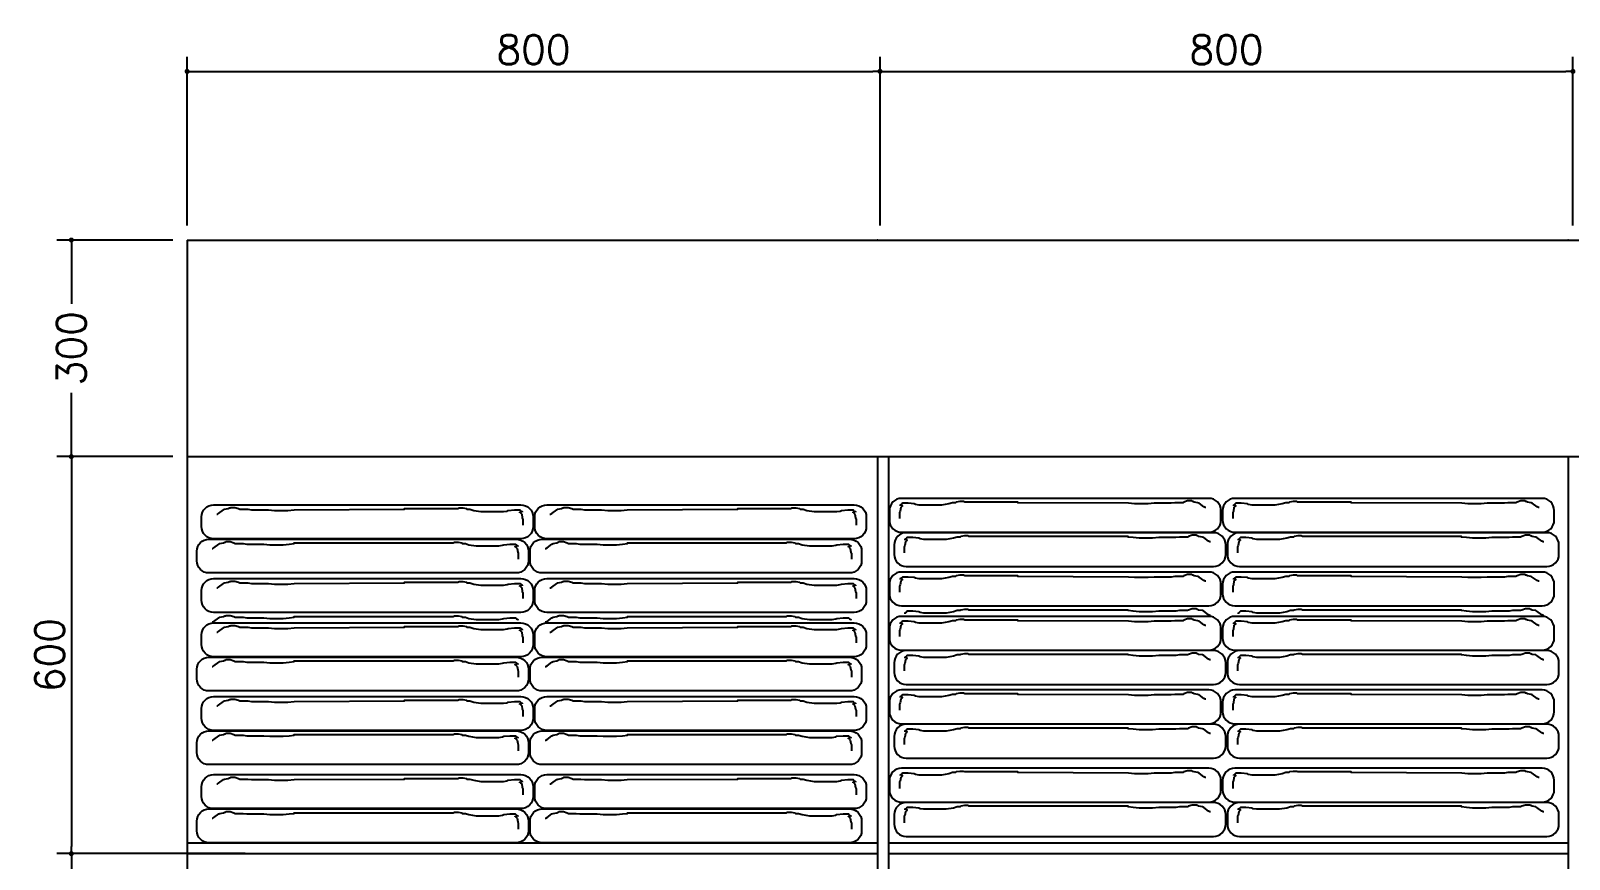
# Model space of a CAD drawing. Header units: millimetres. Extents: x 26866 to 57947, y 17126 to 36221.
# Drawn here: x 53911 to 56042, y 28190 to 29337 of the extents above; entities that cross this region are included whole.
import ezdxf

# ---------------------------------------------------------------- set-up
doc = ezdxf.new("R2010")
doc.units = ezdxf.units.MM
doc.styles.add('ROMANS', font='romans.shx')
doc.dimstyles.new('BOOK', dxfattribs={"dimscale": 20, "dimtxt": 2, "dimasz": 0.5, "dimexe": 1, "dimexo": 1, "dimgap": 0.5, "dimtad": 1, "dimdec": 0, "dimzin": 0, "dimdsep": 46, "dimtxsty": 'ROMANS', "dimblk1": 'DOT', "dimblk2": 'DOT', "dimsah": 1, "dimcen": 0, "dimclrd": 256, "dimclre": 256, "dimclrt": 256, "dimadec": 0, "dimazin": 0, "dimtfac": 0.5, "dimtdec": 0, "dimtmove": 2, "dimatfit": 3, "dimfxl": 0, "dimtolj": 1, "dimtzin": 0, "dimarcsym": 0})

# ---------------------------------------------------------------- blocks, each defined once
blk = doc.blocks.new('DOT')
at = {"color": 0, "linetype": 'ByBlock'}
blk.add_line((-0.35, 0), (-1, 0), dxfattribs=at)
at = {"color": 0, "linetype": 'ByBlock', "const_width": 0.35}
blk.add_lwpolyline([(-0.175, 0, 1), (0.175, 0, 1)], format="xyb", close=True, dxfattribs=at)
blk = doc.blocks.new('*D14')
at = {"lineweight": -2}
for p, q in [((54106.7, 28747.6), (53947, 28747.6)), ((53967, 28737.6), (53967, 28207.6)), ((54207.7, 28197.6), (53947, 28197.6))]:
    blk.add_line(p, q, dxfattribs=at)
at = {"layer": 'Defpoints', "color": 0}
for p in [(54126.7, 28747.6), (53967, 28197.6), (54227.7, 28197.6)]:
    blk.add_point(p, dxfattribs=at)
at = {"lineweight": -2, "xscale": 10, "yscale": 10, "zscale": 10}
for p, rotation in [((53967, 28747.6), 90), ((53967, 28197.6), 270)]:
    blk.add_blockref('DOT', p, dxfattribs=dict(at, rotation=rotation))
at = {"insert": (53937, 28472.6), "char_height": 40, "attachment_point": 5, "rotation": 90, "style": 'ROMANS'}
blk.add_mtext('\\A1;600', dxfattribs=at)
blk = doc.blocks.new('_Dot')
at = {"color": 0, "linetype": 'ByBlock', "lineweight": -2}
blk.add_line((-0.5, 0), (-1, 0), dxfattribs=at)
at = {"color": 0, "linetype": 'ByBlock', "const_width": 0.5}
blk.add_lwpolyline([(-0.25, 0, 1), (0.25, 0, 1)], format="xyb", close=True, dxfattribs=at)
blk = doc.blocks.new('*D15')
at = {"lineweight": -2}
for p, q in [((54107.4, 29047.6), (53947, 29047.6)), ((53967, 29037.6), (53967, 28959)), ((53967, 28757.6), (53967, 28836.1)), ((54107.4, 28747.6), (53947, 28747.6))]:
    blk.add_line(p, q, dxfattribs=at)
at = {"layer": 'Defpoints', "color": 0}
for p in [(53967, 29047.6), (54127.4, 29047.6), (54127.4, 28747.6)]:
    blk.add_point(p, dxfattribs=at)
at = {"lineweight": -2, "xscale": 10, "yscale": 10, "zscale": 10}
for p, rotation in [((53967, 29047.6), 90), ((53967, 28747.6), 270)]:
    blk.add_blockref('DOT', p, dxfattribs=dict(at, rotation=rotation))
at = {"insert": (53967, 28897.6), "char_height": 40, "attachment_point": 5, "rotation": 90, "style": 'ROMANS'}
blk.add_mtext('\\A1;300', dxfattribs=at)
blk = doc.blocks.new('*D16')
at = {"lineweight": -2}
for p, q in [((54127.4, 29067.6), (54127.4, 29301.2)), ((55087.4, 29067.6), (55087.4, 29301.2)), ((54137.4, 29281.2), (55077.4, 29281.2))]:
    blk.add_line(p, q, dxfattribs=at)
at = {"layer": 'Defpoints', "color": 0}
for p in [(55087.4, 29281.2), (54127.4, 29047.6), (55087.4, 29047.6)]:
    blk.add_point(p, dxfattribs=at)
at = {"lineweight": -2, "xscale": 10, "yscale": 10, "zscale": 10, "rotation": 180}
blk.add_blockref('DOT', (54127.4, 29281.2), dxfattribs=at)
at = {"lineweight": -2, "xscale": 10, "yscale": 10, "zscale": 10}
blk.add_blockref('DOT', (55087.4, 29281.2), dxfattribs=at)
at = {"insert": (54607.4, 29311.2), "char_height": 40, "attachment_point": 5, "style": 'ROMANS'}
blk.add_mtext('\\A1;800', dxfattribs=at)
blk = doc.blocks.new('*D18')
at = {"lineweight": -2}
for p, q in [((55087.4, 29067.6), (55087.4, 29301.2)), ((56047.4, 29067.6), (56047.4, 29301.2)), ((55097.4, 29281.2), (56037.4, 29281.2))]:
    blk.add_line(p, q, dxfattribs=at)
at = {"layer": 'Defpoints', "color": 0}
for p in [(56047.4, 29281.2), (55087.4, 29047.6), (56047.4, 29047.6)]:
    blk.add_point(p, dxfattribs=at)
at = {"lineweight": -2, "xscale": 10, "yscale": 10, "zscale": 10, "rotation": 180}
blk.add_blockref('DOT', (55087.4, 29281.2), dxfattribs=at)
at = {"lineweight": -2, "xscale": 10, "yscale": 10, "zscale": 10}
blk.add_blockref('DOT', (56047.4, 29281.2), dxfattribs=at)
at = {"insert": (55567.4, 29311.2), "char_height": 40, "attachment_point": 5, "style": 'ROMANS'}
blk.add_mtext('\\A1;800', dxfattribs=at)
blk = doc.blocks.new('*D21')
at = {"lineweight": -2}
for p, q in [((54106.7, 28197.6), (53947, 28197.6)), ((53967, 28187.6), (53967, 27097.6)), ((54106.7, 27087.6), (53947, 27087.6))]:
    blk.add_line(p, q, dxfattribs=at)
at = {"layer": 'Defpoints', "color": 0}
for p in [(54126.7, 28197.6), (53967, 27087.6), (54126.7, 27087.6)]:
    blk.add_point(p, dxfattribs=at)
at = {"lineweight": -2, "xscale": 10, "yscale": 10, "zscale": 10}
for p, rotation in [((53967, 28197.6), 90), ((53967, 27087.6), 270)]:
    blk.add_blockref('DOT', p, dxfattribs=dict(at, rotation=rotation))
at = {"insert": (53937, 27642.6), "char_height": 40, "attachment_point": 5, "rotation": 90, "style": 'ROMANS'}
blk.add_mtext('\\A1;1100', dxfattribs=at)
blk = doc.blocks.new('cupboard017')
for p, q in [((25181, 8111.4), (28061, 8111.4)), ((25181, 8111.4), (25181, 5311.4)), ((25181, 7811.4), (28061, 7811.4)), ((26137.7, 7811.4), (26137.7, 5411.4)), ((26152.7, 7811.4), (26152.7, 5411.4)), ((27094.3, 7811.4), (27094.3, 5411.4)), ((25181, 7276.4), (26137.7, 7276.4)), ((26152.7, 7276.4), (27094.3, 7276.4)), ((25181, 7261.4), (26137.7, 7261.4)), ((26152.7, 7261.4), (27094.3, 7261.4))]:
    blk.add_line(p, q)
for points in [[(25217.7, 7744.6), (25643.5, 7744.6, -0.414214), (25660.3, 7727.8), (25660.3, 7714.4, -0.414214), (25643.5, 7697.6), (25217.7, 7697.6, -0.414214), (25200.9, 7714.4), (25200.9, 7727.8, -0.414214)], [(25679.4, 7744.6), (26105.2, 7744.6, -0.414214), (26122, 7727.8), (26122, 7714.4, -0.414214), (26105.2, 7697.6), (25679.4, 7697.6, -0.414214), (25662.6, 7714.4), (25662.6, 7727.8, -0.414214)], [(26596.7, 7753.5), (26170.8, 7753.5, 0.414214), (26154, 7736.8), (26154, 7723.4, 0.414214), (26170.8, 7706.6), (26596.7, 7706.6, 0.414214), (26613.4, 7723.4), (26613.4, 7736.8, 0.414214)], [(27058.3, 7753.5), (26632.5, 7753.5, 0.414214), (26615.7, 7736.8), (26615.7, 7723.4, 0.414214), (26632.5, 7706.6), (27058.3, 7706.6, 0.414214), (27075.1, 7723.4), (27075.1, 7736.8, 0.414214)], [(25211.2, 7697.1), (25637, 7697.1, -0.414214), (25653.8, 7680.3), (25653.8, 7666.9, -0.414214), (25637, 7650.2), (25211.2, 7650.2, -0.414214), (25194.4, 7666.9), (25194.4, 7680.3, -0.414214)], [(25672.9, 7697.1), (26098.7, 7697.1, -0.414214), (26115.5, 7680.3), (26115.5, 7666.9, -0.414214), (26098.7, 7650.2), (25672.9, 7650.2, -0.414214), (25656.1, 7666.9), (25656.1, 7680.3, -0.414214)], [(26603.1, 7706), (26177.3, 7706, 0.414214), (26160.5, 7689.3), (26160.5, 7675.9, 0.414214), (26177.3, 7659.1), (26603.1, 7659.1, 0.414214), (26619.9, 7675.9), (26619.9, 7689.3, 0.414214)], [(27064.8, 7706), (26639, 7706, 0.414214), (26622.2, 7689.3), (26622.2, 7675.9, 0.414214), (26639, 7659.1), (27064.8, 7659.1, 0.414214), (27081.6, 7675.9), (27081.6, 7689.3, 0.414214)], [(25217.7, 7642.5), (25643.5, 7642.5, -0.414214), (25660.3, 7625.7), (25660.3, 7612.4, -0.414214), (25643.5, 7595.6), (25217.7, 7595.6, -0.414214), (25200.9, 7612.4), (25200.9, 7625.7, -0.414214)], [(25679.4, 7642.5), (26105.2, 7642.5, -0.414214), (26122, 7625.7), (26122, 7612.4, -0.414214), (26105.2, 7595.6), (25679.4, 7595.6, -0.414214), (25662.6, 7612.4), (25662.6, 7625.7, -0.414214)], [(26596.7, 7651.5), (26170.8, 7651.5, 0.414214), (26154, 7634.7), (26154, 7621.4, 0.414214), (26170.8, 7604.6), (26596.7, 7604.6, 0.414214), (26613.4, 7621.4), (26613.4, 7634.7, 0.414214)], [(27058.3, 7651.5), (26632.5, 7651.5, 0.414214), (26615.7, 7634.7), (26615.7, 7621.4, 0.414214), (26632.5, 7604.6), (27058.3, 7604.6, 0.414214), (27075.1, 7621.4), (27075.1, 7634.7, 0.414214)], [(26596.7, 7590.1), (26170.8, 7590.1, 0.414214), (26154, 7573.3), (26154, 7560, 0.414214), (26170.8, 7543.2), (26596.7, 7543.2, 0.414214), (26613.4, 7560), (26613.4, 7573.3, 0.414214)], [(27058.3, 7590.1), (26632.5, 7590.1, 0.414214), (26615.7, 7573.3), (26615.7, 7560, 0.414214), (26632.5, 7543.2), (27058.3, 7543.2, 0.414214), (27075.1, 7560), (27075.1, 7573.3, 0.414214)], [(25217.7, 7581.1), (25643.5, 7581.1, -0.414214), (25660.3, 7564.3), (25660.3, 7551, -0.414214), (25643.5, 7534.2), (25217.7, 7534.2, -0.414214), (25200.9, 7551), (25200.9, 7564.3, -0.414214)], [(25679.4, 7581.1), (26105.2, 7581.1, -0.414214), (26122, 7564.3), (26122, 7551, -0.414214), (26105.2, 7534.2), (25679.4, 7534.2, -0.414214), (25662.6, 7551), (25662.6, 7564.3, -0.414214)], [(25211.2, 7533.6), (25637, 7533.6, -0.414214), (25653.8, 7516.8), (25653.8, 7503.5, -0.414214), (25637, 7486.7), (25211.2, 7486.7, -0.414214), (25194.4, 7503.5), (25194.4, 7516.8, -0.414214)], [(25672.9, 7533.6), (26098.7, 7533.6, -0.414214), (26115.5, 7516.8), (26115.5, 7503.5, -0.414214), (26098.7, 7486.7), (25672.9, 7486.7, -0.414214), (25656.1, 7503.5), (25656.1, 7516.8, -0.414214)], [(26603.1, 7542.6), (26177.3, 7542.6, 0.414214), (26160.5, 7525.8), (26160.5, 7512.5, 0.414214), (26177.3, 7495.7), (26603.1, 7495.7, 0.414214), (26619.9, 7512.5), (26619.9, 7525.8, 0.414214)], [(27064.8, 7542.6), (26639, 7542.6, 0.414214), (26622.2, 7525.8), (26622.2, 7512.5, 0.414214), (26639, 7495.7), (27064.8, 7495.7, 0.414214), (27081.6, 7512.5), (27081.6, 7525.8, 0.414214)], [(26596.7, 7488.1), (26170.8, 7488.1, 0.414214), (26154, 7471.3), (26154, 7457.9, 0.414214), (26170.8, 7441.2), (26596.7, 7441.2, 0.414214), (26613.4, 7457.9), (26613.4, 7471.3, 0.414214)], [(27058.3, 7488.1), (26632.5, 7488.1, 0.414214), (26615.7, 7471.3), (26615.7, 7457.9, 0.414214), (26632.5, 7441.2), (27058.3, 7441.2, 0.414214), (27075.1, 7457.9), (27075.1, 7471.3, 0.414214)], [(25217.7, 7479.1), (25643.5, 7479.1, -0.414214), (25660.3, 7462.3), (25660.3, 7449, -0.414214), (25643.5, 7432.2), (25217.7, 7432.2, -0.414214), (25200.9, 7449), (25200.9, 7462.3, -0.414214)], [(25679.4, 7479.1), (26105.2, 7479.1, -0.414214), (26122, 7462.3), (26122, 7449, -0.414214), (26105.2, 7432.2), (25679.4, 7432.2, -0.414214), (25662.6, 7449), (25662.6, 7462.3, -0.414214)], [(26603.1, 7440.6), (26177.3, 7440.6, 0.414214), (26160.5, 7423.8), (26160.5, 7410.5, 0.414214), (26177.3, 7393.7), (26603.1, 7393.7, 0.414214), (26619.9, 7410.5), (26619.9, 7423.8, 0.414214)], [(27064.8, 7440.6), (26639, 7440.6, 0.414214), (26622.2, 7423.8), (26622.2, 7410.5, 0.414214), (26639, 7393.7), (27064.8, 7393.7, 0.414214), (27081.6, 7410.5), (27081.6, 7423.8, 0.414214)], [(25211.2, 7431.6), (25637, 7431.6, -0.414214), (25653.8, 7414.8), (25653.8, 7401.5, -0.414214), (25637, 7384.7), (25211.2, 7384.7, -0.414214), (25194.4, 7401.5), (25194.4, 7414.8, -0.414214)], [(25672.9, 7431.6), (26098.7, 7431.6, -0.414214), (26115.5, 7414.8), (26115.5, 7401.5, -0.414214), (26098.7, 7384.7), (25672.9, 7384.7, -0.414214), (25656.1, 7401.5), (25656.1, 7414.8, -0.414214)], [(26596.7, 7379.7), (26170.8, 7379.7, 0.414214), (26154, 7363), (26154, 7349.6, 0.414214), (26170.8, 7332.8), (26596.7, 7332.8, 0.414214), (26613.4, 7349.6), (26613.4, 7363, 0.414214)], [(27058.3, 7379.7), (26632.5, 7379.7, 0.414214), (26615.7, 7363), (26615.7, 7349.6, 0.414214), (26632.5, 7332.8), (27058.3, 7332.8, 0.414214), (27075.1, 7349.6), (27075.1, 7363, 0.414214)], [(25217.7, 7370.8), (25643.5, 7370.8, -0.414214), (25660.3, 7354), (25660.3, 7340.6, -0.414214), (25643.5, 7323.8), (25217.7, 7323.8, -0.414214), (25200.9, 7340.6), (25200.9, 7354, -0.414214)], [(25679.4, 7370.8), (26105.2, 7370.8, -0.414214), (26122, 7354), (26122, 7340.6, -0.414214), (26105.2, 7323.8), (25679.4, 7323.8, -0.414214), (25662.6, 7340.6), (25662.6, 7354, -0.414214)], [(25211.2, 7323.3), (25637, 7323.3, -0.414214), (25653.8, 7306.5), (25653.8, 7293.1, -0.414214), (25637, 7276.4), (25211.2, 7276.4, -0.414214), (25194.4, 7293.1), (25194.4, 7306.5, -0.414214)], [(25672.9, 7323.3), (26098.7, 7323.3, -0.414214), (26115.5, 7306.5), (26115.5, 7293.1, -0.414214), (26098.7, 7276.4), (25672.9, 7276.4, -0.414214), (25656.1, 7293.1), (25656.1, 7306.5, -0.414214)], [(26603.1, 7332.2), (26177.3, 7332.2, 0.414214), (26160.5, 7315.5), (26160.5, 7302.1, 0.414214), (26177.3, 7285.3), (26603.1, 7285.3, 0.414214), (26619.9, 7302.1), (26619.9, 7315.5, 0.414214)], [(27064.8, 7332.2), (26639, 7332.2, 0.414214), (26622.2, 7315.5), (26622.2, 7302.1, 0.414214), (26639, 7285.3), (27064.8, 7285.3, 0.414214), (27081.6, 7302.1), (27081.6, 7315.5, 0.414214)]]:
    blk.add_lwpolyline(points, format="xyb", close=True)
for points in [[(25222, 7731.8), (25222.9, 7731.8), (25224.5, 7732.6), (25231.3, 7737.7), (25233, 7738.5), (25238, 7739.4), (25239.7, 7740.2), (25240.6, 7740.2), (25241.4, 7741), (25247.3, 7741), (25252.4, 7739.4), (25254, 7738.5), (25265, 7738.5), (25270.1, 7737.7), (25293.7, 7737.7), (25302.1, 7736.8), (25320.6, 7736.8), (25329.1, 7737.7), (25482.2, 7738.5), (25482.2, 7739.4), (25556.1, 7739.4), (25557.8, 7740.2), (25562.8, 7740.2), (25567.9, 7739.4), (25568.7, 7738.5), (25572.9, 7738.5), (25578, 7736.8), (25588.1, 7735.2), (25619.3, 7735.2), (25624.4, 7736), (25626, 7736.8), (25634.5, 7737.7), (25642.1, 7737.7), (25643.7, 7736), (25645.4, 7735.2), (25645.4, 7734.3)], [(25683.7, 7731.8), (25684.5, 7731.8), (25686.2, 7732.6), (25693, 7737.7), (25694.6, 7738.5), (25699.7, 7739.4), (25701.4, 7740.2), (25702.2, 7740.2), (25703.1, 7741), (25709, 7741), (25714, 7739.4), (25715.7, 7738.5), (25726.7, 7738.5), (25731.7, 7737.7), (25755.3, 7737.7), (25763.8, 7736.8), (25782.3, 7736.8), (25790.7, 7737.7), (25943.9, 7738.5), (25943.9, 7739.4), (26017.8, 7739.4), (26019.4, 7740.2), (26024.5, 7740.2), (26029.6, 7739.4), (26030.4, 7738.5), (26034.6, 7738.5), (26039.7, 7736.8), (26049.8, 7735.2), (26081, 7735.2), (26086, 7736), (26087.7, 7736.8), (26096.2, 7737.7), (26103.7, 7737.7), (26105.4, 7736), (26107.1, 7735.2), (26107.1, 7734.3)], [(26172.3, 7742.4), (26172.3, 7743.3), (26171.4, 7743.3), (26171.4, 7742.4), (26170.6, 7741.6), (26169.8, 7740.8), (26168.9, 7735.7), (26168.1, 7734), (26168.1, 7725.6)], [(26592.3, 7740.8), (26591.5, 7740.8), (26589.8, 7741.6), (26583.1, 7746.7), (26581.4, 7747.5), (26576.3, 7748.3), (26574.6, 7749.2), (26573.8, 7749.2), (26573, 7750), (26567.1, 7750), (26562, 7748.3), (26560.3, 7747.5), (26549.4, 7747.5), (26544.3, 7746.7), (26520.7, 7746.7), (26512.3, 7745.8), (26493.7, 7745.8), (26485.3, 7746.7), (26332.1, 7747.5), (26332.1, 7748.3), (26258.3, 7748.3), (26256.6, 7749.2), (26251.5, 7749.2), (26246.5, 7748.3), (26245.6, 7747.5), (26241.4, 7747.5), (26236.3, 7745.8), (26226.2, 7744.1), (26195, 7744.1), (26190, 7745), (26188.3, 7745.8), (26179.9, 7746.7), (26172.3, 7746.7), (26170.6, 7745), (26168.9, 7744.1), (26168.9, 7743.3)], [(26634, 7742.4), (26634, 7743.3), (26633.1, 7743.3), (26633.1, 7742.4), (26632.3, 7741.6), (26631.4, 7740.8), (26630.6, 7735.7), (26629.7, 7734), (26629.7, 7725.6)], [(27054, 7740.8), (27053.2, 7740.8), (27051.5, 7741.6), (27044.7, 7746.7), (27043.1, 7747.5), (27038, 7748.3), (27036.3, 7749.2), (27035.5, 7749.2), (27034.6, 7750), (27028.7, 7750), (27023.7, 7748.3), (27022, 7747.5), (27011, 7747.5), (27006, 7746.7), (26982.4, 7746.7), (26973.9, 7745.8), (26955.4, 7745.8), (26947, 7746.7), (26793.8, 7747.5), (26793.8, 7748.3), (26719.9, 7748.3), (26718.3, 7749.2), (26713.2, 7749.2), (26708.1, 7748.3), (26707.3, 7747.5), (26703.1, 7747.5), (26698, 7745.8), (26687.9, 7744.1), (26656.7, 7744.1), (26651.7, 7745), (26650, 7745.8), (26641.5, 7746.7), (26634, 7746.7), (26632.3, 7745), (26630.6, 7744.1), (26630.6, 7743.3)], [(25642.1, 7733.5), (25642.1, 7734.3), (25642.9, 7734.3), (25642.9, 7733.5), (25643.7, 7732.6), (25644.6, 7731.8), (25645.4, 7726.7), (25646.3, 7725), (25646.3, 7716.6)], [(26103.7, 7733.5), (26103.7, 7734.3), (26104.6, 7734.3), (26104.6, 7733.5), (26105.4, 7732.6), (26106.3, 7731.8), (26107.1, 7726.7), (26108, 7725), (26108, 7716.6)], [(26178.8, 7695), (26178.8, 7695.8), (26177.9, 7695.8), (26177.9, 7695), (26177.1, 7694.1), (26176.2, 7693.3), (26175.4, 7688.2), (26174.6, 7686.5), (26174.6, 7678.1)], [(26598.8, 7693.3), (26598, 7693.3), (26596.3, 7694.1), (26589.5, 7699.2), (26587.9, 7700), (26582.8, 7700.9), (26581.1, 7701.7), (26580.3, 7701.7), (26579.4, 7702.5), (26573.5, 7702.5), (26568.5, 7700.9), (26566.8, 7700), (26555.8, 7700), (26550.8, 7699.2), (26527.2, 7699.2), (26518.7, 7698.3), (26500.2, 7698.3), (26491.8, 7699.2), (26485, 7700), (26485, 7700.9), (26264.7, 7700.9), (26263.1, 7701.7), (26258, 7701.7), (26252.9, 7700.9), (26252.1, 7700), (26247.9, 7700), (26242.8, 7698.3), (26232.7, 7696.6), (26201.5, 7696.6), (26196.5, 7697.5), (26194.8, 7698.3), (26186.4, 7699.2), (26178.8, 7699.2), (26177.1, 7697.5), (26175.4, 7696.6), (26175.4, 7695.8)], [(26640.4, 7695), (26640.4, 7695.8), (26639.6, 7695.8), (26639.6, 7695), (26638.8, 7694.1), (26637.9, 7693.3), (26637.1, 7688.2), (26636.2, 7686.5), (26636.2, 7678.1)], [(27060.5, 7693.3), (27059.7, 7693.3), (27058, 7694.1), (27051.2, 7699.2), (27049.5, 7700), (27044.5, 7700.9), (27042.8, 7701.7), (27042, 7701.7), (27041.1, 7702.5), (27035.2, 7702.5), (27030.2, 7700.9), (27028.5, 7700), (27017.5, 7700), (27012.5, 7699.2), (26988.8, 7699.2), (26980.4, 7698.3), (26961.9, 7698.3), (26953.4, 7699.2), (26946.7, 7700), (26946.7, 7700.9), (26726.4, 7700.9), (26724.7, 7701.7), (26719.7, 7701.7), (26714.6, 7700.9), (26713.8, 7700), (26709.6, 7700), (26704.5, 7698.3), (26694.4, 7696.6), (26663.2, 7696.6), (26658.1, 7697.5), (26656.5, 7698.3), (26648, 7699.2), (26640.4, 7699.2), (26638.8, 7697.5), (26637.1, 7696.6), (26637.1, 7695.8)], [(25215.5, 7684.3), (25216.4, 7684.3), (25218.1, 7685.1), (25224.8, 7690.2), (25226.5, 7691), (25231.5, 7691.9), (25233.2, 7692.7), (25234.1, 7692.7), (25234.9, 7693.6), (25240.8, 7693.6), (25245.9, 7691.9), (25247.6, 7691), (25258.5, 7691), (25263.6, 7690.2), (25287.2, 7690.2), (25295.6, 7689.3), (25314.2, 7689.3), (25322.6, 7690.2), (25329.3, 7691), (25329.3, 7691.9), (25549.6, 7691.9), (25551.3, 7692.7), (25556.3, 7692.7), (25561.4, 7691.9), (25562.2, 7691), (25566.5, 7691), (25571.5, 7689.3), (25581.6, 7687.7), (25612.8, 7687.7), (25617.9, 7688.5), (25619.6, 7689.3), (25628, 7690.2), (25635.6, 7690.2), (25637.3, 7688.5), (25639, 7687.7), (25639, 7686.8)], [(25635.6, 7686), (25635.6, 7686.8), (25636.4, 7686.8), (25636.4, 7686), (25637.3, 7685.1), (25638.1, 7684.3), (25639, 7679.2), (25639.8, 7677.6), (25639.8, 7669.1)], [(25677.2, 7684.3), (25678, 7684.3), (25679.7, 7685.1), (25686.5, 7690.2), (25688.2, 7691), (25693.2, 7691.9), (25694.9, 7692.7), (25695.7, 7692.7), (25696.6, 7693.6), (25702.5, 7693.6), (25707.6, 7691.9), (25709.2, 7691), (25720.2, 7691), (25725.3, 7690.2), (25748.9, 7690.2), (25757.3, 7689.3), (25775.8, 7689.3), (25784.3, 7690.2), (25791, 7691), (25791, 7691.9), (26011.3, 7691.9), (26013, 7692.7), (26018, 7692.7), (26023.1, 7691.9), (26023.9, 7691), (26028.1, 7691), (26033.2, 7689.3), (26043.3, 7687.7), (26074.5, 7687.7), (26079.6, 7688.5), (26081.2, 7689.3), (26089.7, 7690.2), (26097.3, 7690.2), (26098.9, 7688.5), (26100.6, 7687.7), (26100.6, 7686.8)], [(26097.3, 7686), (26097.3, 7686.8), (26098.1, 7686.8), (26098.1, 7686), (26098.9, 7685.1), (26099.8, 7684.3), (26100.6, 7679.2), (26101.5, 7677.6), (26101.5, 7669.1)], [(25222, 7629.8), (25222.9, 7629.8), (25224.5, 7630.6), (25231.3, 7635.7), (25233, 7636.5), (25238, 7637.3), (25239.7, 7638.2), (25240.6, 7638.2), (25241.4, 7639), (25247.3, 7639), (25252.4, 7637.3), (25254, 7636.5), (25265, 7636.5), (25270.1, 7635.7), (25293.7, 7635.7), (25302.1, 7634.8), (25320.6, 7634.8), (25329.1, 7635.7), (25482.2, 7636.5), (25482.2, 7637.3), (25556.1, 7637.3), (25557.8, 7638.2), (25562.8, 7638.2), (25567.9, 7637.3), (25568.7, 7636.5), (25572.9, 7636.5), (25578, 7634.8), (25588.1, 7633.1), (25619.3, 7633.1), (25624.4, 7634), (25626, 7634.8), (25634.5, 7635.7), (25642.1, 7635.7), (25643.7, 7634), (25645.4, 7633.1), (25645.4, 7632.3)], [(25642.1, 7631.4), (25642.1, 7632.3), (25642.9, 7632.3), (25642.9, 7631.4), (25643.7, 7630.6), (25644.6, 7629.8), (25645.4, 7624.7), (25646.3, 7623), (25646.3, 7614.6)], [(25683.7, 7629.8), (25684.5, 7629.8), (25686.2, 7630.6), (25693, 7635.7), (25694.6, 7636.5), (25699.7, 7637.3), (25701.4, 7638.2), (25702.2, 7638.2), (25703.1, 7639), (25709, 7639), (25714, 7637.3), (25715.7, 7636.5), (25726.7, 7636.5), (25731.7, 7635.7), (25755.3, 7635.7), (25763.8, 7634.8), (25782.3, 7634.8), (25790.7, 7635.7), (25943.9, 7636.5), (25943.9, 7637.3), (26017.8, 7637.3), (26019.4, 7638.2), (26024.5, 7638.2), (26029.6, 7637.3), (26030.4, 7636.5), (26034.6, 7636.5), (26039.7, 7634.8), (26049.8, 7633.1), (26081, 7633.1), (26086, 7634), (26087.7, 7634.8), (26096.2, 7635.7), (26103.7, 7635.7), (26105.4, 7634), (26107.1, 7633.1), (26107.1, 7632.3)], [(26103.7, 7631.4), (26103.7, 7632.3), (26104.6, 7632.3), (26104.6, 7631.4), (26105.4, 7630.6), (26106.3, 7629.8), (26107.1, 7624.7), (26108, 7623), (26108, 7614.6)], [(26172.3, 7640.4), (26172.3, 7641.3), (26171.4, 7641.3), (26171.4, 7640.4), (26170.6, 7639.6), (26169.8, 7638.7), (26168.9, 7633.7), (26168.1, 7632), (26168.1, 7623.6)], [(26592.3, 7638.7), (26591.5, 7638.7), (26589.8, 7639.6), (26583.1, 7644.6), (26581.4, 7645.5), (26576.3, 7646.3), (26574.6, 7647.2), (26573.8, 7647.2), (26573, 7648), (26567.1, 7648), (26562, 7646.3), (26560.3, 7645.5), (26549.4, 7645.5), (26544.3, 7644.6), (26520.7, 7644.6), (26512.3, 7643.8), (26493.7, 7643.8), (26485.3, 7644.6), (26332.1, 7645.5), (26332.1, 7646.3), (26258.3, 7646.3), (26256.6, 7647.2), (26251.5, 7647.2), (26246.5, 7646.3), (26245.6, 7645.5), (26241.4, 7645.5), (26236.3, 7643.8), (26226.2, 7642.1), (26195, 7642.1), (26190, 7643), (26188.3, 7643.8), (26179.9, 7644.6), (26172.3, 7644.6), (26170.6, 7643), (26168.9, 7642.1), (26168.9, 7641.3)], [(26634, 7640.4), (26634, 7641.3), (26633.1, 7641.3), (26633.1, 7640.4), (26632.3, 7639.6), (26631.4, 7638.7), (26630.6, 7633.7), (26629.7, 7632), (26629.7, 7623.6)], [(27054, 7638.7), (27053.2, 7638.7), (27051.5, 7639.6), (27044.7, 7644.6), (27043.1, 7645.5), (27038, 7646.3), (27036.3, 7647.2), (27035.5, 7647.2), (27034.6, 7648), (27028.7, 7648), (27023.7, 7646.3), (27022, 7645.5), (27011, 7645.5), (27006, 7644.6), (26982.4, 7644.6), (26973.9, 7643.8), (26955.4, 7643.8), (26947, 7644.6), (26793.8, 7645.5), (26793.8, 7646.3), (26719.9, 7646.3), (26718.3, 7647.2), (26713.2, 7647.2), (26708.1, 7646.3), (26707.3, 7645.5), (26703.1, 7645.5), (26698, 7643.8), (26687.9, 7642.1), (26656.7, 7642.1), (26651.7, 7643), (26650, 7643.8), (26641.5, 7644.6), (26634, 7644.6), (26632.3, 7643), (26630.6, 7642.1), (26630.6, 7641.3)], [(25215.5, 7582.3), (25216.4, 7582.3), (25218.1, 7583.1), (25224.8, 7588.2), (25226.5, 7589), (25231.5, 7589.8), (25233.2, 7590.7), (25234.1, 7590.7), (25234.9, 7591.5), (25240.8, 7591.5), (25245.9, 7589.8), (25247.6, 7589), (25258.5, 7589), (25263.6, 7588.2), (25287.2, 7588.2), (25295.6, 7587.3), (25314.2, 7587.3), (25322.6, 7588.2), (25329.3, 7589), (25329.3, 7589.8), (25549.6, 7589.8), (25551.3, 7590.7), (25556.3, 7590.7), (25561.4, 7589.8), (25562.2, 7589), (25566.5, 7589), (25571.5, 7587.3), (25581.6, 7585.6), (25612.8, 7585.6), (25617.9, 7586.5), (25619.6, 7587.3), (25628, 7588.2), (25635.6, 7588.2), (25637.3, 7586.5), (25639, 7585.6), (25639, 7584.8)], [(25677.2, 7582.3), (25678, 7582.3), (25679.7, 7583.1), (25686.5, 7588.2), (25688.2, 7589), (25693.2, 7589.8), (25694.9, 7590.7), (25695.7, 7590.7), (25696.6, 7591.5), (25702.5, 7591.5), (25707.6, 7589.8), (25709.2, 7589), (25720.2, 7589), (25725.3, 7588.2), (25748.9, 7588.2), (25757.3, 7587.3), (25775.8, 7587.3), (25784.3, 7588.2), (25791, 7589), (25791, 7589.8), (26011.3, 7589.8), (26013, 7590.7), (26018, 7590.7), (26023.1, 7589.8), (26023.9, 7589), (26028.1, 7589), (26033.2, 7587.3), (26043.3, 7585.6), (26074.5, 7585.6), (26079.6, 7586.5), (26081.2, 7587.3), (26089.7, 7588.2), (26097.3, 7588.2), (26098.9, 7586.5), (26100.6, 7585.6), (26100.6, 7584.8)], [(26598.8, 7591.2), (26598, 7591.2), (26596.3, 7592.1), (26589.5, 7597.1), (26587.9, 7598), (26582.8, 7598.8), (26581.1, 7599.7), (26580.3, 7599.7), (26579.4, 7600.5), (26573.5, 7600.5), (26568.5, 7598.8), (26566.8, 7598), (26555.8, 7598), (26550.8, 7597.1), (26527.2, 7597.1), (26518.7, 7596.3), (26500.2, 7596.3), (26491.8, 7597.1), (26485, 7598), (26485, 7598.8), (26264.7, 7598.8), (26263.1, 7599.7), (26258, 7599.7), (26252.9, 7598.8), (26252.1, 7598), (26247.9, 7598), (26242.8, 7596.3), (26232.7, 7594.6), (26201.5, 7594.6), (26196.5, 7595.5), (26194.8, 7596.3), (26186.4, 7597.1), (26178.8, 7597.1), (26177.1, 7595.5), (26175.4, 7594.6), (26175.4, 7593.8)], [(27060.5, 7591.2), (27059.7, 7591.2), (27058, 7592.1), (27051.2, 7597.1), (27049.5, 7598), (27044.5, 7598.8), (27042.8, 7599.7), (27042, 7599.7), (27041.1, 7600.5), (27035.2, 7600.5), (27030.2, 7598.8), (27028.5, 7598), (27017.5, 7598), (27012.5, 7597.1), (26988.8, 7597.1), (26980.4, 7596.3), (26961.9, 7596.3), (26953.4, 7597.1), (26946.7, 7598), (26946.7, 7598.8), (26726.4, 7598.8), (26724.7, 7599.7), (26719.7, 7599.7), (26714.6, 7598.8), (26713.8, 7598), (26709.6, 7598), (26704.5, 7596.3), (26694.4, 7594.6), (26663.2, 7594.6), (26658.1, 7595.5), (26656.5, 7596.3), (26648, 7597.1), (26640.4, 7597.1), (26638.8, 7595.5), (26637.1, 7594.6), (26637.1, 7593.8)], [(25222, 7568.3), (25222.9, 7568.3), (25224.5, 7569.2), (25231.3, 7574.2), (25233, 7575.1), (25238, 7575.9), (25239.7, 7576.8), (25240.6, 7576.8), (25241.4, 7577.6), (25247.3, 7577.6), (25252.4, 7575.9), (25254, 7575.1), (25265, 7575.1), (25270.1, 7574.2), (25293.7, 7574.2), (25302.1, 7573.4), (25320.6, 7573.4), (25329.1, 7574.2), (25482.2, 7575.1), (25482.2, 7575.9), (25556.1, 7575.9), (25557.8, 7576.8), (25562.8, 7576.8), (25567.9, 7575.9), (25568.7, 7575.1), (25572.9, 7575.1), (25578, 7573.4), (25588.1, 7571.7), (25619.3, 7571.7), (25624.4, 7572.6), (25626, 7573.4), (25634.5, 7574.2), (25642.1, 7574.2), (25643.7, 7572.6), (25645.4, 7571.7), (25645.4, 7570.9)], [(25642.1, 7570), (25642.1, 7570.9), (25642.9, 7570.9), (25642.9, 7570), (25643.7, 7569.2), (25644.6, 7568.3), (25645.4, 7563.3), (25646.3, 7561.6), (25646.3, 7553.2)], [(25683.7, 7568.3), (25684.5, 7568.3), (25686.2, 7569.2), (25693, 7574.2), (25694.6, 7575.1), (25699.7, 7575.9), (25701.4, 7576.8), (25702.2, 7576.8), (25703.1, 7577.6), (25709, 7577.6), (25714, 7575.9), (25715.7, 7575.1), (25726.7, 7575.1), (25731.7, 7574.2), (25755.3, 7574.2), (25763.8, 7573.4), (25782.3, 7573.4), (25790.7, 7574.2), (25943.9, 7575.1), (25943.9, 7575.9), (26017.8, 7575.9), (26019.4, 7576.8), (26024.5, 7576.8), (26029.6, 7575.9), (26030.4, 7575.1), (26034.6, 7575.1), (26039.7, 7573.4), (26049.8, 7571.7), (26081, 7571.7), (26086, 7572.6), (26087.7, 7573.4), (26096.2, 7574.2), (26103.7, 7574.2), (26105.4, 7572.6), (26107.1, 7571.7), (26107.1, 7570.9)], [(26103.7, 7570), (26103.7, 7570.9), (26104.6, 7570.9), (26104.6, 7570), (26105.4, 7569.2), (26106.3, 7568.3), (26107.1, 7563.3), (26108, 7561.6), (26108, 7553.2)], [(26172.3, 7579), (26172.3, 7579.8), (26171.4, 7579.8), (26171.4, 7579), (26170.6, 7578.2), (26169.8, 7577.3), (26168.9, 7572.3), (26168.1, 7570.6), (26168.1, 7562.2)], [(26592.3, 7577.3), (26591.5, 7577.3), (26589.8, 7578.2), (26583.1, 7583.2), (26581.4, 7584.1), (26576.3, 7584.9), (26574.6, 7585.7), (26573.8, 7585.7), (26573, 7586.6), (26567.1, 7586.6), (26562, 7584.9), (26560.3, 7584.1), (26549.4, 7584.1), (26544.3, 7583.2), (26520.7, 7583.2), (26512.3, 7582.4), (26493.7, 7582.4), (26485.3, 7583.2), (26332.1, 7584.1), (26332.1, 7584.9), (26258.3, 7584.9), (26256.6, 7585.7), (26251.5, 7585.7), (26246.5, 7584.9), (26245.6, 7584.1), (26241.4, 7584.1), (26236.3, 7582.4), (26226.2, 7580.7), (26195, 7580.7), (26190, 7581.5), (26188.3, 7582.4), (26179.9, 7583.2), (26172.3, 7583.2), (26170.6, 7581.5), (26168.9, 7580.7), (26168.9, 7579.8)], [(26634, 7579), (26634, 7579.8), (26633.1, 7579.8), (26633.1, 7579), (26632.3, 7578.2), (26631.4, 7577.3), (26630.6, 7572.3), (26629.7, 7570.6), (26629.7, 7562.2)], [(27054, 7577.3), (27053.2, 7577.3), (27051.5, 7578.2), (27044.7, 7583.2), (27043.1, 7584.1), (27038, 7584.9), (27036.3, 7585.7), (27035.5, 7585.7), (27034.6, 7586.6), (27028.7, 7586.6), (27023.7, 7584.9), (27022, 7584.1), (27011, 7584.1), (27006, 7583.2), (26982.4, 7583.2), (26973.9, 7582.4), (26955.4, 7582.4), (26947, 7583.2), (26793.8, 7584.1), (26793.8, 7584.9), (26719.9, 7584.9), (26718.3, 7585.7), (26713.2, 7585.7), (26708.1, 7584.9), (26707.3, 7584.1), (26703.1, 7584.1), (26698, 7582.4), (26687.9, 7580.7), (26656.7, 7580.7), (26651.7, 7581.5), (26650, 7582.4), (26641.5, 7583.2), (26634, 7583.2), (26632.3, 7581.5), (26630.6, 7580.7), (26630.6, 7579.8)], [(25215.5, 7520.8), (25216.4, 7520.8), (25218.1, 7521.7), (25224.8, 7526.7), (25226.5, 7527.6), (25231.5, 7528.4), (25233.2, 7529.3), (25234.1, 7529.3), (25234.9, 7530.1), (25240.8, 7530.1), (25245.9, 7528.4), (25247.6, 7527.6), (25258.5, 7527.6), (25263.6, 7526.7), (25287.2, 7526.7), (25295.6, 7525.9), (25314.2, 7525.9), (25322.6, 7526.7), (25329.3, 7527.6), (25329.3, 7528.4), (25549.6, 7528.4), (25551.3, 7529.3), (25556.3, 7529.3), (25561.4, 7528.4), (25562.2, 7527.6), (25566.5, 7527.6), (25571.5, 7525.9), (25581.6, 7524.2), (25612.8, 7524.2), (25617.9, 7525.1), (25619.6, 7525.9), (25628, 7526.7), (25635.6, 7526.7), (25637.3, 7525.1), (25639, 7524.2), (25639, 7523.4)], [(25677.2, 7520.8), (25678, 7520.8), (25679.7, 7521.7), (25686.5, 7526.7), (25688.2, 7527.6), (25693.2, 7528.4), (25694.9, 7529.3), (25695.7, 7529.3), (25696.6, 7530.1), (25702.5, 7530.1), (25707.6, 7528.4), (25709.2, 7527.6), (25720.2, 7527.6), (25725.3, 7526.7), (25748.9, 7526.7), (25757.3, 7525.9), (25775.8, 7525.9), (25784.3, 7526.7), (25791, 7527.6), (25791, 7528.4), (26011.3, 7528.4), (26013, 7529.3), (26018, 7529.3), (26023.1, 7528.4), (26023.9, 7527.6), (26028.1, 7527.6), (26033.2, 7525.9), (26043.3, 7524.2), (26074.5, 7524.2), (26079.6, 7525.1), (26081.2, 7525.9), (26089.7, 7526.7), (26097.3, 7526.7), (26098.9, 7525.1), (26100.6, 7524.2), (26100.6, 7523.4)], [(26178.8, 7531.5), (26178.8, 7532.4), (26177.9, 7532.4), (26177.9, 7531.5), (26177.1, 7530.7), (26176.2, 7529.8), (26175.4, 7524.8), (26174.6, 7523.1), (26174.6, 7514.7)], [(26598.8, 7529.8), (26598, 7529.8), (26596.3, 7530.7), (26589.5, 7535.7), (26587.9, 7536.6), (26582.8, 7537.4), (26581.1, 7538.3), (26580.3, 7538.3), (26579.4, 7539.1), (26573.5, 7539.1), (26568.5, 7537.4), (26566.8, 7536.6), (26555.8, 7536.6), (26550.8, 7535.7), (26527.2, 7535.7), (26518.7, 7534.9), (26500.2, 7534.9), (26491.8, 7535.7), (26485, 7536.6), (26485, 7537.4), (26264.7, 7537.4), (26263.1, 7538.3), (26258, 7538.3), (26252.9, 7537.4), (26252.1, 7536.6), (26247.9, 7536.6), (26242.8, 7534.9), (26232.7, 7533.2), (26201.5, 7533.2), (26196.5, 7534), (26194.8, 7534.9), (26186.4, 7535.7), (26178.8, 7535.7), (26177.1, 7534), (26175.4, 7533.2), (26175.4, 7532.4)], [(26640.4, 7531.5), (26640.4, 7532.4), (26639.6, 7532.4), (26639.6, 7531.5), (26638.8, 7530.7), (26637.9, 7529.8), (26637.1, 7524.8), (26636.2, 7523.1), (26636.2, 7514.7)], [(27060.5, 7529.8), (27059.7, 7529.8), (27058, 7530.7), (27051.2, 7535.7), (27049.5, 7536.6), (27044.5, 7537.4), (27042.8, 7538.3), (27042, 7538.3), (27041.1, 7539.1), (27035.2, 7539.1), (27030.2, 7537.4), (27028.5, 7536.6), (27017.5, 7536.6), (27012.5, 7535.7), (26988.8, 7535.7), (26980.4, 7534.9), (26961.9, 7534.9), (26953.4, 7535.7), (26946.7, 7536.6), (26946.7, 7537.4), (26726.4, 7537.4), (26724.7, 7538.3), (26719.7, 7538.3), (26714.6, 7537.4), (26713.8, 7536.6), (26709.6, 7536.6), (26704.5, 7534.9), (26694.4, 7533.2), (26663.2, 7533.2), (26658.1, 7534), (26656.5, 7534.9), (26648, 7535.7), (26640.4, 7535.7), (26638.8, 7534), (26637.1, 7533.2), (26637.1, 7532.4)], [(25635.6, 7522.5), (25635.6, 7523.4), (25636.4, 7523.4), (25636.4, 7522.5), (25637.3, 7521.7), (25638.1, 7520.8), (25639, 7515.8), (25639.8, 7514.1), (25639.8, 7505.7)], [(26097.3, 7522.5), (26097.3, 7523.4), (26098.1, 7523.4), (26098.1, 7522.5), (26098.9, 7521.7), (26099.8, 7520.8), (26100.6, 7515.8), (26101.5, 7514.1), (26101.5, 7505.7)], [(26592.3, 7475.3), (26591.5, 7475.3), (26589.8, 7476.1), (26583.1, 7481.2), (26581.4, 7482), (26576.3, 7482.9), (26574.6, 7483.7), (26573.8, 7483.7), (26573, 7484.6), (26567.1, 7484.6), (26562, 7482.9), (26560.3, 7482), (26549.4, 7482), (26544.3, 7481.2), (26520.7, 7481.2), (26512.3, 7480.4), (26493.7, 7480.4), (26485.3, 7481.2), (26332.1, 7482), (26332.1, 7482.9), (26258.3, 7482.9), (26256.6, 7483.7), (26251.5, 7483.7), (26246.5, 7482.9), (26245.6, 7482), (26241.4, 7482), (26236.3, 7480.4), (26226.2, 7478.7), (26195, 7478.7), (26190, 7479.5), (26188.3, 7480.4), (26179.9, 7481.2), (26172.3, 7481.2), (26170.6, 7479.5), (26168.9, 7478.7), (26168.9, 7477.8)], [(27054, 7475.3), (27053.2, 7475.3), (27051.5, 7476.1), (27044.7, 7481.2), (27043.1, 7482), (27038, 7482.9), (27036.3, 7483.7), (27035.5, 7483.7), (27034.6, 7484.6), (27028.7, 7484.6), (27023.7, 7482.9), (27022, 7482), (27011, 7482), (27006, 7481.2), (26982.4, 7481.2), (26973.9, 7480.4), (26955.4, 7480.4), (26947, 7481.2), (26793.8, 7482), (26793.8, 7482.9), (26719.9, 7482.9), (26718.3, 7483.7), (26713.2, 7483.7), (26708.1, 7482.9), (26707.3, 7482), (26703.1, 7482), (26698, 7480.4), (26687.9, 7478.7), (26656.7, 7478.7), (26651.7, 7479.5), (26650, 7480.4), (26641.5, 7481.2), (26634, 7481.2), (26632.3, 7479.5), (26630.6, 7478.7), (26630.6, 7477.8)], [(25222, 7466.3), (25222.9, 7466.3), (25224.5, 7467.2), (25231.3, 7472.2), (25233, 7473.1), (25238, 7473.9), (25239.7, 7474.7), (25240.6, 7474.7), (25241.4, 7475.6), (25247.3, 7475.6), (25252.4, 7473.9), (25254, 7473.1), (25265, 7473.1), (25270.1, 7472.2), (25293.7, 7472.2), (25302.1, 7471.4), (25320.6, 7471.4), (25329.1, 7472.2), (25482.2, 7473.1), (25482.2, 7473.9), (25556.1, 7473.9), (25557.8, 7474.7), (25562.8, 7474.7), (25567.9, 7473.9), (25568.7, 7473.1), (25572.9, 7473.1), (25578, 7471.4), (25588.1, 7469.7), (25619.3, 7469.7), (25624.4, 7470.5), (25626, 7471.4), (25634.5, 7472.2), (25642.1, 7472.2), (25643.7, 7470.5), (25645.4, 7469.7), (25645.4, 7468.8)], [(25642.1, 7468), (25642.1, 7468.8), (25642.9, 7468.8), (25642.9, 7468), (25643.7, 7467.2), (25644.6, 7466.3), (25645.4, 7461.3), (25646.3, 7459.6), (25646.3, 7451.2)], [(25683.7, 7466.3), (25684.5, 7466.3), (25686.2, 7467.2), (25693, 7472.2), (25694.6, 7473.1), (25699.7, 7473.9), (25701.4, 7474.7), (25702.2, 7474.7), (25703.1, 7475.6), (25709, 7475.6), (25714, 7473.9), (25715.7, 7473.1), (25726.7, 7473.1), (25731.7, 7472.2), (25755.3, 7472.2), (25763.8, 7471.4), (25782.3, 7471.4), (25790.7, 7472.2), (25943.9, 7473.1), (25943.9, 7473.9), (26017.8, 7473.9), (26019.4, 7474.7), (26024.5, 7474.7), (26029.6, 7473.9), (26030.4, 7473.1), (26034.6, 7473.1), (26039.7, 7471.4), (26049.8, 7469.7), (26081, 7469.7), (26086, 7470.5), (26087.7, 7471.4), (26096.2, 7472.2), (26103.7, 7472.2), (26105.4, 7470.5), (26107.1, 7469.7), (26107.1, 7468.8)], [(26103.7, 7468), (26103.7, 7468.8), (26104.6, 7468.8), (26104.6, 7468), (26105.4, 7467.2), (26106.3, 7466.3), (26107.1, 7461.3), (26108, 7459.6), (26108, 7451.2)], [(26172.3, 7477), (26172.3, 7477.8), (26171.4, 7477.8), (26171.4, 7477), (26170.6, 7476.1), (26169.8, 7475.3), (26168.9, 7470.2), (26168.1, 7468.6), (26168.1, 7460.1)], [(26634, 7477), (26634, 7477.8), (26633.1, 7477.8), (26633.1, 7477), (26632.3, 7476.1), (26631.4, 7475.3), (26630.6, 7470.2), (26629.7, 7468.6), (26629.7, 7460.1)], [(25215.5, 7418.8), (25216.4, 7418.8), (25218.1, 7419.7), (25224.8, 7424.7), (25226.5, 7425.6), (25231.5, 7426.4), (25233.2, 7427.2), (25234.1, 7427.2), (25234.9, 7428.1), (25240.8, 7428.1), (25245.9, 7426.4), (25247.6, 7425.6), (25258.5, 7425.6), (25263.6, 7424.7), (25287.2, 7424.7), (25295.6, 7423.9), (25314.2, 7423.9), (25322.6, 7424.7), (25329.3, 7425.6), (25329.3, 7426.4), (25549.6, 7426.4), (25551.3, 7427.2), (25556.3, 7427.2), (25561.4, 7426.4), (25562.2, 7425.6), (25566.5, 7425.6), (25571.5, 7423.9), (25581.6, 7422.2), (25612.8, 7422.2), (25617.9, 7423), (25619.6, 7423.9), (25628, 7424.7), (25635.6, 7424.7), (25637.3, 7423), (25639, 7422.2), (25639, 7421.3)], [(25635.6, 7420.5), (25635.6, 7421.3), (25636.4, 7421.3), (25636.4, 7420.5), (25637.3, 7419.7), (25638.1, 7418.8), (25639, 7413.8), (25639.8, 7412.1), (25639.8, 7403.7)], [(25677.2, 7418.8), (25678, 7418.8), (25679.7, 7419.7), (25686.5, 7424.7), (25688.2, 7425.6), (25693.2, 7426.4), (25694.9, 7427.2), (25695.7, 7427.2), (25696.6, 7428.1), (25702.5, 7428.1), (25707.6, 7426.4), (25709.2, 7425.6), (25720.2, 7425.6), (25725.3, 7424.7), (25748.9, 7424.7), (25757.3, 7423.9), (25775.8, 7423.9), (25784.3, 7424.7), (25791, 7425.6), (25791, 7426.4), (26011.3, 7426.4), (26013, 7427.2), (26018, 7427.2), (26023.1, 7426.4), (26023.9, 7425.6), (26028.1, 7425.6), (26033.2, 7423.9), (26043.3, 7422.2), (26074.5, 7422.2), (26079.6, 7423), (26081.2, 7423.9), (26089.7, 7424.7), (26097.3, 7424.7), (26098.9, 7423), (26100.6, 7422.2), (26100.6, 7421.3)], [(26097.3, 7420.5), (26097.3, 7421.3), (26098.1, 7421.3), (26098.1, 7420.5), (26098.9, 7419.7), (26099.8, 7418.8), (26100.6, 7413.8), (26101.5, 7412.1), (26101.5, 7403.7)], [(26178.8, 7429.5), (26178.8, 7430.3), (26177.9, 7430.3), (26177.9, 7429.5), (26177.1, 7428.6), (26176.2, 7427.8), (26175.4, 7422.8), (26174.6, 7421.1), (26174.6, 7412.6)], [(26598.8, 7427.8), (26598, 7427.8), (26596.3, 7428.6), (26589.5, 7433.7), (26587.9, 7434.5), (26582.8, 7435.4), (26581.1, 7436.2), (26580.3, 7436.2), (26579.4, 7437.1), (26573.5, 7437.1), (26568.5, 7435.4), (26566.8, 7434.5), (26555.8, 7434.5), (26550.8, 7433.7), (26527.2, 7433.7), (26518.7, 7432.9), (26500.2, 7432.9), (26491.8, 7433.7), (26485, 7434.5), (26485, 7435.4), (26264.7, 7435.4), (26263.1, 7436.2), (26258, 7436.2), (26252.9, 7435.4), (26252.1, 7434.5), (26247.9, 7434.5), (26242.8, 7432.9), (26232.7, 7431.2), (26201.5, 7431.2), (26196.5, 7432), (26194.8, 7432.9), (26186.4, 7433.7), (26178.8, 7433.7), (26177.1, 7432), (26175.4, 7431.2), (26175.4, 7430.3)], [(26640.4, 7429.5), (26640.4, 7430.3), (26639.6, 7430.3), (26639.6, 7429.5), (26638.8, 7428.6), (26637.9, 7427.8), (26637.1, 7422.8), (26636.2, 7421.1), (26636.2, 7412.6)], [(27060.5, 7427.8), (27059.7, 7427.8), (27058, 7428.6), (27051.2, 7433.7), (27049.5, 7434.5), (27044.5, 7435.4), (27042.8, 7436.2), (27042, 7436.2), (27041.1, 7437.1), (27035.2, 7437.1), (27030.2, 7435.4), (27028.5, 7434.5), (27017.5, 7434.5), (27012.5, 7433.7), (26988.8, 7433.7), (26980.4, 7432.9), (26961.9, 7432.9), (26953.4, 7433.7), (26946.7, 7434.5), (26946.7, 7435.4), (26726.4, 7435.4), (26724.7, 7436.2), (26719.7, 7436.2), (26714.6, 7435.4), (26713.8, 7434.5), (26709.6, 7434.5), (26704.5, 7432.9), (26694.4, 7431.2), (26663.2, 7431.2), (26658.1, 7432), (26656.5, 7432.9), (26648, 7433.7), (26640.4, 7433.7), (26638.8, 7432), (26637.1, 7431.2), (26637.1, 7430.3)], [(26592.3, 7367), (26591.5, 7367), (26589.8, 7367.8), (26583.1, 7372.9), (26581.4, 7373.7), (26576.3, 7374.5), (26574.6, 7375.4), (26573.8, 7375.4), (26573, 7376.2), (26567.1, 7376.2), (26562, 7374.5), (26560.3, 7373.7), (26549.4, 7373.7), (26544.3, 7372.9), (26520.7, 7372.9), (26512.3, 7372), (26493.7, 7372), (26485.3, 7372.9), (26332.1, 7373.7), (26332.1, 7374.5), (26258.3, 7374.5), (26256.6, 7375.4), (26251.5, 7375.4), (26246.5, 7374.5), (26245.6, 7373.7), (26241.4, 7373.7), (26236.3, 7372), (26226.2, 7370.3), (26195, 7370.3), (26190, 7371.2), (26188.3, 7372), (26179.9, 7372.9), (26172.3, 7372.9), (26170.6, 7371.2), (26168.9, 7370.3), (26168.9, 7369.5)], [(27054, 7367), (27053.2, 7367), (27051.5, 7367.8), (27044.7, 7372.9), (27043.1, 7373.7), (27038, 7374.5), (27036.3, 7375.4), (27035.5, 7375.4), (27034.6, 7376.2), (27028.7, 7376.2), (27023.7, 7374.5), (27022, 7373.7), (27011, 7373.7), (27006, 7372.9), (26982.4, 7372.9), (26973.9, 7372), (26955.4, 7372), (26947, 7372.9), (26793.8, 7373.7), (26793.8, 7374.5), (26719.9, 7374.5), (26718.3, 7375.4), (26713.2, 7375.4), (26708.1, 7374.5), (26707.3, 7373.7), (26703.1, 7373.7), (26698, 7372), (26687.9, 7370.3), (26656.7, 7370.3), (26651.7, 7371.2), (26650, 7372), (26641.5, 7372.9), (26634, 7372.9), (26632.3, 7371.2), (26630.6, 7370.3), (26630.6, 7369.5)], [(25222, 7358), (25222.9, 7358), (25224.5, 7358.8), (25231.3, 7363.9), (25233, 7364.7), (25238, 7365.6), (25239.7, 7366.4), (25240.6, 7366.4), (25241.4, 7367.2), (25247.3, 7367.2), (25252.4, 7365.6), (25254, 7364.7), (25265, 7364.7), (25270.1, 7363.9), (25293.7, 7363.9), (25302.1, 7363), (25320.6, 7363), (25329.1, 7363.9), (25482.2, 7364.7), (25482.2, 7365.6), (25556.1, 7365.6), (25557.8, 7366.4), (25562.8, 7366.4), (25567.9, 7365.6), (25568.7, 7364.7), (25572.9, 7364.7), (25578, 7363), (25588.1, 7361.4), (25619.3, 7361.4), (25624.4, 7362.2), (25626, 7363), (25634.5, 7363.9), (25642.1, 7363.9), (25643.7, 7362.2), (25645.4, 7361.4), (25645.4, 7360.5)], [(25642.1, 7359.7), (25642.1, 7360.5), (25642.9, 7360.5), (25642.9, 7359.7), (25643.7, 7358.8), (25644.6, 7358), (25645.4, 7352.9), (25646.3, 7351.2), (25646.3, 7342.8)], [(25683.7, 7358), (25684.5, 7358), (25686.2, 7358.8), (25693, 7363.9), (25694.6, 7364.7), (25699.7, 7365.6), (25701.4, 7366.4), (25702.2, 7366.4), (25703.1, 7367.2), (25709, 7367.2), (25714, 7365.6), (25715.7, 7364.7), (25726.7, 7364.7), (25731.7, 7363.9), (25755.3, 7363.9), (25763.8, 7363), (25782.3, 7363), (25790.7, 7363.9), (25943.9, 7364.7), (25943.9, 7365.6), (26017.8, 7365.6), (26019.4, 7366.4), (26024.5, 7366.4), (26029.6, 7365.6), (26030.4, 7364.7), (26034.6, 7364.7), (26039.7, 7363), (26049.8, 7361.4), (26081, 7361.4), (26086, 7362.2), (26087.7, 7363), (26096.2, 7363.9), (26103.7, 7363.9), (26105.4, 7362.2), (26107.1, 7361.4), (26107.1, 7360.5)], [(26103.7, 7359.7), (26103.7, 7360.5), (26104.6, 7360.5), (26104.6, 7359.7), (26105.4, 7358.8), (26106.3, 7358), (26107.1, 7352.9), (26108, 7351.2), (26108, 7342.8)], [(26172.3, 7368.7), (26172.3, 7369.5), (26171.4, 7369.5), (26171.4, 7368.7), (26170.6, 7367.8), (26169.8, 7367), (26168.9, 7361.9), (26168.1, 7360.2), (26168.1, 7351.8)], [(26634, 7368.7), (26634, 7369.5), (26633.1, 7369.5), (26633.1, 7368.7), (26632.3, 7367.8), (26631.4, 7367), (26630.6, 7361.9), (26629.7, 7360.2), (26629.7, 7351.8)], [(25215.5, 7310.5), (25216.4, 7310.5), (25218.1, 7311.3), (25224.8, 7316.4), (25226.5, 7317.2), (25231.5, 7318.1), (25233.2, 7318.9), (25234.1, 7318.9), (25234.9, 7319.8), (25240.8, 7319.8), (25245.9, 7318.1), (25247.6, 7317.2), (25258.5, 7317.2), (25263.6, 7316.4), (25287.2, 7316.4), (25295.6, 7315.5), (25314.2, 7315.5), (25322.6, 7316.4), (25329.3, 7317.2), (25329.3, 7318.1), (25549.6, 7318.1), (25551.3, 7318.9), (25556.3, 7318.9), (25561.4, 7318.1), (25562.2, 7317.2), (25566.5, 7317.2), (25571.5, 7315.5), (25581.6, 7313.9), (25612.8, 7313.9), (25617.9, 7314.7), (25619.6, 7315.5), (25628, 7316.4), (25635.6, 7316.4), (25637.3, 7314.7), (25639, 7313.9), (25639, 7313)], [(25635.6, 7312.2), (25635.6, 7313), (25636.4, 7313), (25636.4, 7312.2), (25637.3, 7311.3), (25638.1, 7310.5), (25639, 7305.4), (25639.8, 7303.8), (25639.8, 7295.3)], [(25677.2, 7310.5), (25678, 7310.5), (25679.7, 7311.3), (25686.5, 7316.4), (25688.2, 7317.2), (25693.2, 7318.1), (25694.9, 7318.9), (25695.7, 7318.9), (25696.6, 7319.8), (25702.5, 7319.8), (25707.6, 7318.1), (25709.2, 7317.2), (25720.2, 7317.2), (25725.3, 7316.4), (25748.9, 7316.4), (25757.3, 7315.5), (25775.8, 7315.5), (25784.3, 7316.4), (25791, 7317.2), (25791, 7318.1), (26011.3, 7318.1), (26013, 7318.9), (26018, 7318.9), (26023.1, 7318.1), (26023.9, 7317.2), (26028.1, 7317.2), (26033.2, 7315.5), (26043.3, 7313.9), (26074.5, 7313.9), (26079.6, 7314.7), (26081.2, 7315.5), (26089.7, 7316.4), (26097.3, 7316.4), (26098.9, 7314.7), (26100.6, 7313.9), (26100.6, 7313)], [(26097.3, 7312.2), (26097.3, 7313), (26098.1, 7313), (26098.1, 7312.2), (26098.9, 7311.3), (26099.8, 7310.5), (26100.6, 7305.4), (26101.5, 7303.8), (26101.5, 7295.3)], [(26178.8, 7321.2), (26178.8, 7322), (26177.9, 7322), (26177.9, 7321.2), (26177.1, 7320.3), (26176.2, 7319.5), (26175.4, 7314.4), (26174.6, 7312.7), (26174.6, 7304.3)], [(26598.8, 7319.5), (26598, 7319.5), (26596.3, 7320.3), (26589.5, 7325.4), (26587.9, 7326.2), (26582.8, 7327.1), (26581.1, 7327.9), (26580.3, 7327.9), (26579.4, 7328.7), (26573.5, 7328.7), (26568.5, 7327.1), (26566.8, 7326.2), (26555.8, 7326.2), (26550.8, 7325.4), (26527.2, 7325.4), (26518.7, 7324.5), (26500.2, 7324.5), (26491.8, 7325.4), (26485, 7326.2), (26485, 7327.1), (26264.7, 7327.1), (26263.1, 7327.9), (26258, 7327.9), (26252.9, 7327.1), (26252.1, 7326.2), (26247.9, 7326.2), (26242.8, 7324.5), (26232.7, 7322.8), (26201.5, 7322.8), (26196.5, 7323.7), (26194.8, 7324.5), (26186.4, 7325.4), (26178.8, 7325.4), (26177.1, 7323.7), (26175.4, 7322.8), (26175.4, 7322)], [(26640.4, 7321.2), (26640.4, 7322), (26639.6, 7322), (26639.6, 7321.2), (26638.8, 7320.3), (26637.9, 7319.5), (26637.1, 7314.4), (26636.2, 7312.7), (26636.2, 7304.3)], [(27060.5, 7319.5), (27059.7, 7319.5), (27058, 7320.3), (27051.2, 7325.4), (27049.5, 7326.2), (27044.5, 7327.1), (27042.8, 7327.9), (27042, 7327.9), (27041.1, 7328.7), (27035.2, 7328.7), (27030.2, 7327.1), (27028.5, 7326.2), (27017.5, 7326.2), (27012.5, 7325.4), (26988.8, 7325.4), (26980.4, 7324.5), (26961.9, 7324.5), (26953.4, 7325.4), (26946.7, 7326.2), (26946.7, 7327.1), (26726.4, 7327.1), (26724.7, 7327.9), (26719.7, 7327.9), (26714.6, 7327.1), (26713.8, 7326.2), (26709.6, 7326.2), (26704.5, 7324.5), (26694.4, 7322.8), (26663.2, 7322.8), (26658.1, 7323.7), (26656.5, 7324.5), (26648, 7325.4), (26640.4, 7325.4), (26638.8, 7323.7), (26637.1, 7322.8), (26637.1, 7322)]]:
    blk.add_lwpolyline(points)
for p in [(26137.7, 8111.4), (27094.3, 8111.4)]:
    blk.add_point(p)

msp = doc.modelspace()

# ---------------------------------------------------------------- block references
msp.add_blockref('cupboard017', (28946.4, 20936.2))

# ---------------------------------------------------------------- dimensions: what is measured, and where the dimension line sits
for base, p1, p2, picture, middle in [((55087.4, 29281.2), (54127.4, 29047.6), (55087.4, 29047.6), '*D16', (54607.4, 29311.2)), ((56047.4, 29281.2), (55087.4, 29047.6), (56047.4, 29047.6), '*D18', (55567.4, 29311.2))]:
    dim = msp.add_linear_dim(base=base, p1=p1, p2=p2, text='800', dimstyle='BOOK')
    dim.commit()
    dim.dimension.update_dxf_attribs({"geometry": picture, "text_midpoint": middle})
dim = msp.add_linear_dim(base=(53967, 29047.6), p1=(54127.4, 28747.6), p2=(54127.4, 29047.6), angle=90, dimstyle='BOOK')
dim.commit()
dim.dimension.update_dxf_attribs({"geometry": '*D15', "text_midpoint": (53967, 28897.6), "dimtype": 160})
for base, p1, p2, text, picture, middle in [((53967, 28197.6), (54126.7, 28747.6), (54227.7, 28197.6), '600', '*D14', (53937, 28472.6)), ((53967, 27087.6), (54126.7, 28197.6), (54126.7, 27087.6), '1100', '*D21', (53937, 27642.6))]:
    dim = msp.add_linear_dim(base=base, p1=p1, p2=p2, angle=90, text=text, dimstyle='BOOK')
    dim.commit()
    dim.dimension.update_dxf_attribs({"geometry": picture, "text_midpoint": middle})

doc.saveas('drawing.dxf')
